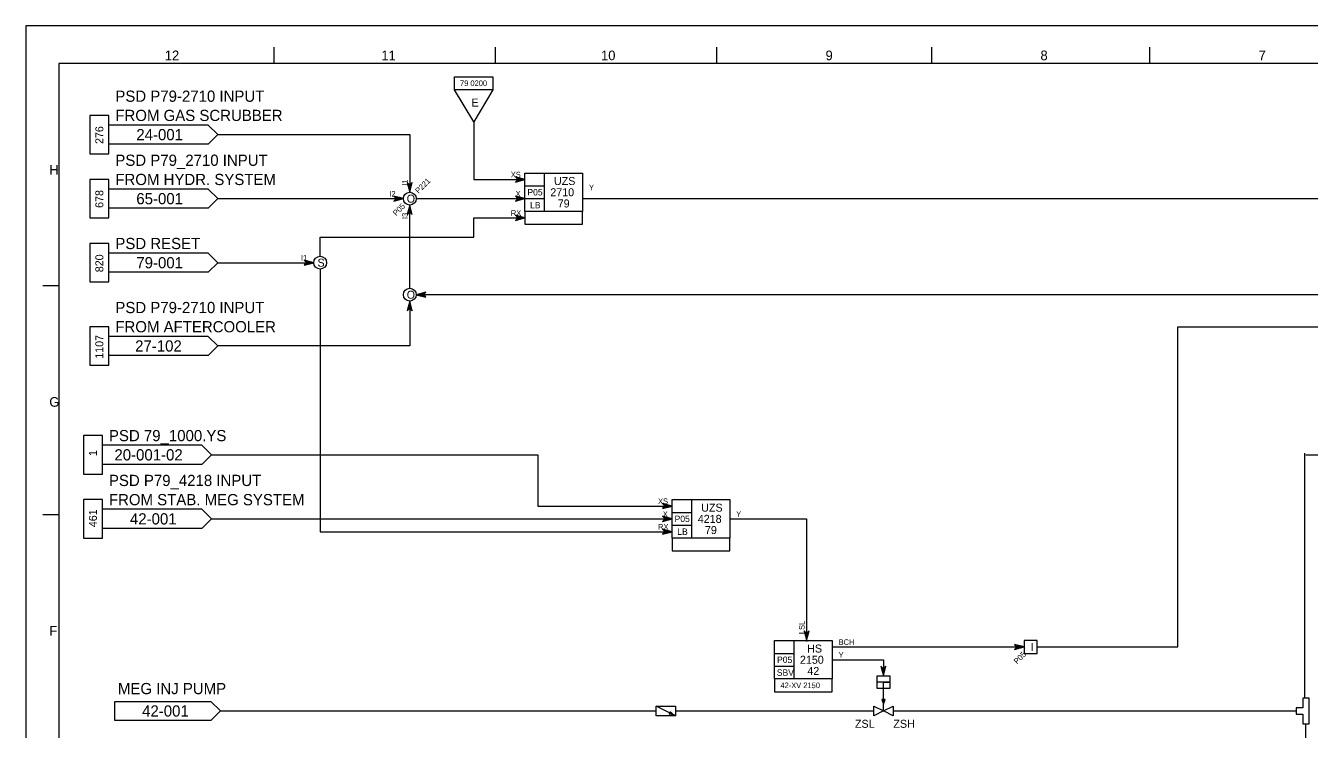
# Model space of a CAD drawing. Extents: x 0 to 841, y 0 to 594.
# Drawn here: x 0 to 402, y 373.4 to 594 of the extents above; entities that cross this region are included whole.
import ezdxf

# ---------------------------------------------------------------- set-up
doc = ezdxf.new("R2010")
doc.units = 0
for name, color, linetype in [('01-LIN-025-A', 7, 'Continuous'), ('09-LIN-050-B', 7, 'Continuous'), ('12-LIN-100-A', 7, 'Continuous'), ('40-', 7, 'Continuous'), ('43-', 7, 'Continuous'), ('45-', 7, 'Continuous'), ('46-', 7, 'Continuous'), ('47-', 7, 'Continuous'), ('48-BOR-018', 7, 'Continuous'), ('49-LOG-UD', 7, 'Continuous'), ('50-REV-035-TRNG', 7, 'Continuous'), ('53-FAB-UD', 7, 'Continuous')]:
    doc.layers.add(name, color=color, linetype=linetype)

msp = doc.modelspace()

# ---------------------------------------------------------------- linework, layer by layer
at = {"layer": '01-LIN-025-A'}
for p, q in [((77.49, 587.26), (77.49, 582.23)), ((77.49, 587.26), (77.49, 582.23)), ((146.65, 587.26), (146.65, 582.23)), ((146.65, 587.26), (146.65, 582.23)), ((215.82, 587.26), (215.82, 582.23)), ((215.82, 587.26), (215.82, 582.23)), ((282.98, 587.26), (282.98, 582.23)), ((282.98, 587.26), (282.98, 582.23)), ((351.14, 587.26), (351.14, 582.23)), ((351.14, 587.26), (351.14, 582.23)), ((829.26, 582.23), (10.33, 582.23)), ((10.33, 582.23), (10.33, 10.38)), ((829.26, 582.23), (10.33, 582.23)), ((10.33, 582.23), (10.33, 10.38)), ((10.33, 512.76), (5.32, 512.76)), ((10.33, 512.76), (5.32, 512.76)), ((399.69, 383.86), (399.69, 460.47)), ((10.33, 441.28), (5.32, 441.28)), ((10.33, 441.28), (5.32, 441.28))]:
    msp.add_line(p, q, dxfattribs=at)
for points in [[(140, 564), (140, 546), (156, 546)], [(120, 508), (120, 494), (60, 494)], [(58, 460), (160, 460), (160, 444), (202, 444)]]:
    msp.add_lwpolyline(points, dxfattribs=at)
at = {"layer": '09-LIN-050-B'}
msp.add_lwpolyline([(0, 0), (841, 0), (841, 594), (0, 594)], close=True, dxfattribs=at)
msp.add_lwpolyline([(0, 0), (841, 0), (841, 594), (0, 594)], close=True, dxfattribs=at)
at = {"layer": '40-'}
for p, q in [((400, 460), (568, 460)), ((60.81, 380), (197, 380)), ((203, 378.5), (197, 381.5)), ((201.4, 379.73), (201.06, 379.05)), ((203, 380), (265, 380)), ((271, 380), (397, 380)), ((400, 186), (400, 376))]:
    msp.add_line(p, q, dxfattribs=at)
for points in [[(399, 379), (399, 376), (401, 376), (401, 384), (399, 384), (399, 381), (397, 381), (397, 379), (399, 379)], [(197, 381.5), (203, 381.5), (203, 378.5), (197, 378.5), (197, 381.5)], [(201.4, 379.73), (202.11, 378.95), (201.06, 379.05), (201.66, 379.17), (201.4, 379.73)]]:
    msp.add_lwpolyline(points, dxfattribs=at)
for centre, start, end in [((199.95, 371.38), 66.7993, 81.7792), ((206.87, 385.21), 225.0907, 240.0706)]:
    msp.add_arc(centre, 7.75, start, end, dxfattribs=at)
at = {"layer": '43-'}
for p, q in [((27.81, 383), (57.81, 383)), ((27.81, 377), (27.81, 383)), ((57.81, 383), (60.81, 380)), ((60.81, 380), (57.81, 377)), ((57.81, 377), (27.81, 377))]:
    msp.add_line(p, q, dxfattribs=at)
at = {"layer": '46-'}
for p, q in [((156, 546), (153, 546.8)), ((153, 546.8), (153.8, 546)), ((120, 544.2), (119.2, 545)), ((119.2, 545), (120, 542)), ((120, 544), (119.4, 544.6)), ((119.4, 544.6), (120, 542.4)), ((120, 543.8), (119.6, 544.2)), ((119.6, 544.2), (120, 542.8)), ((120, 543.6), (119.8, 543.8)), ((119.8, 543.8), (120, 543.2)), ((120, 542), (120.8, 545)), ((120.8, 545), (120, 544.2)), ((120, 542.4), (120.6, 544.6)), ((120.6, 544.6), (120, 544)), ((120, 542.8), (120.4, 544.2)), ((120.4, 544.2), (120, 543.8)), ((120, 543.2), (120.2, 543.8)), ((120.2, 543.8), (120, 543.6)), ((153.8, 546), (153, 545.2)), ((153, 545.2), (156, 546)), ((155.6, 546), (153.4, 546.6)), ((153.4, 546.6), (154, 546)), ((154, 546), (153.4, 545.4)), ((153.4, 545.4), (155.6, 546)), ((155.2, 546), (153.8, 546.4)), ((153.8, 546.4), (154.2, 546)), ((154.2, 546), (153.8, 545.6)), ((153.8, 545.6), (155.2, 546)), ((154.8, 546), (154.2, 546.2)), ((154.2, 546.2), (154.4, 546)), ((154.4, 546), (154.2, 545.8)), ((154.2, 545.8), (154.8, 546)), ((118, 540), (115, 540.8)), ((115, 540.8), (115.8, 540)), ((115.8, 540), (115, 539.2)), ((115, 539.2), (118, 540)), ((117.6, 540), (115.4, 540.6)), ((115.4, 540.6), (116, 540)), ((116, 540), (115.4, 539.4)), ((115.4, 539.4), (117.6, 540)), ((117.2, 540), (115.8, 540.4)), ((115.8, 540.4), (116.2, 540)), ((116.2, 540), (115.8, 539.6)), ((115.8, 539.6), (117.2, 540)), ((116.8, 540), (116.2, 540.2)), ((116.2, 540.2), (116.4, 540)), ((116.4, 540), (116.2, 539.8)), ((116.2, 539.8), (116.8, 540)), ((156, 540), (153, 540.8)), ((153, 540.8), (153.8, 540)), ((153.8, 540), (153, 539.2)), ((153, 539.2), (156, 540)), ((155.6, 540), (153.4, 540.6)), ((153.4, 540.6), (154, 540)), ((154, 540), (153.4, 539.4)), ((153.4, 539.4), (155.6, 540)), ((155.2, 540), (153.8, 540.4)), ((153.8, 540.4), (154.2, 540)), ((154.2, 540), (153.8, 539.6)), ((153.8, 539.6), (155.2, 540)), ((154.8, 540), (154.2, 540.2)), ((154.2, 540.2), (154.4, 540)), ((154.4, 540), (154.2, 539.8)), ((154.2, 539.8), (154.8, 540)), ((120, 538), (119.2, 535)), ((119.2, 535), (120, 535.8)), ((120, 537.6), (119.4, 535.4)), ((119.4, 535.4), (120, 536)), ((120, 537.2), (119.6, 535.8)), ((119.6, 535.8), (120, 536.2)), ((120, 536.8), (119.8, 536.2)), ((119.8, 536.2), (120, 536.4)), ((120.8, 535), (120, 538)), ((120.6, 535.4), (120, 537.6)), ((120.4, 535.8), (120, 537.2)), ((120.2, 536.2), (120, 536.8)), ((120, 536.4), (120.2, 536.2)), ((120, 536.2), (120.4, 535.8)), ((120, 536), (120.6, 535.4)), ((120, 535.8), (120.8, 535)), ((156, 534), (153, 534.8)), ((153, 534.8), (153.8, 534)), ((153.8, 534), (153, 533.2)), ((153, 533.2), (156, 534)), ((155.6, 534), (153.4, 534.6)), ((153.4, 534.6), (154, 534)), ((154, 534), (153.4, 533.4)), ((153.4, 533.4), (155.6, 534)), ((155.2, 534), (153.8, 534.4)), ((153.8, 534.4), (154.2, 534)), ((154.2, 534), (153.8, 533.6)), ((153.8, 533.6), (155.2, 534)), ((154.8, 534), (154.2, 534.2)), ((154.2, 534.2), (154.4, 534)), ((154.4, 534), (154.2, 533.8)), ((154.2, 533.8), (154.8, 534)), ((90, 520), (87, 520.8)), ((87, 520.8), (87.8, 520)), ((87.8, 520), (87, 519.2)), ((87, 519.2), (90, 520)), ((89.6, 520), (87.4, 520.6)), ((87.4, 520.6), (88, 520)), ((88, 520), (87.4, 519.4)), ((87.4, 519.4), (89.6, 520)), ((89.2, 520), (87.8, 520.4)), ((87.8, 520.4), (88.2, 520)), ((88.2, 520), (87.8, 519.6)), ((87.8, 519.6), (89.2, 520)), ((88.8, 520), (88.2, 520.2)), ((88.2, 520.2), (88.4, 520)), ((88.4, 520), (88.2, 519.8)), ((88.2, 519.8), (88.8, 520)), ((125, 510.8), (122, 510)), ((124.6, 510.6), (122.4, 510)), ((124, 510), (124.6, 510.6)), ((124.2, 510), (125, 510.8)), ((120, 508), (119.2, 505)), ((120, 507.6), (119.4, 505.4)), ((120, 507.2), (119.6, 505.8)), ((120, 506.8), (119.8, 506.2)), ((120.8, 505), (120, 508)), ((120.6, 505.4), (120, 507.6)), ((120.4, 505.8), (120, 507.2)), ((120.2, 506.2), (120, 506.8)), ((122, 510), (125, 509.2)), ((122.4, 510), (124.6, 509.4)), ((124.2, 510.4), (122.8, 510)), ((122.8, 510), (124.2, 509.6)), ((123.8, 510.2), (123.2, 510)), ((123.2, 510), (123.8, 509.8)), ((123.6, 510), (123.8, 510.2)), ((123.8, 509.8), (123.6, 510)), ((123.8, 510), (124.2, 510.4)), ((124.2, 509.6), (123.8, 510)), ((124.6, 509.4), (124, 510)), ((125, 509.2), (124.2, 510)), ((119.2, 505), (120, 505.8)), ((119.4, 505.4), (120, 506)), ((119.6, 505.8), (120, 506.2)), ((119.8, 506.2), (120, 506.4)), ((120, 506.4), (120.2, 506.2)), ((120, 506.2), (120.4, 505.8)), ((120, 506), (120.6, 505.4)), ((120, 505.8), (120.8, 505)), ((202, 444), (199, 444.8)), ((199, 444.8), (199.8, 444)), ((199.8, 444), (199, 443.2)), ((199, 443.2), (202, 444)), ((201.6, 444), (199.4, 444.6)), ((199.4, 444.6), (200, 444)), ((200, 444), (199.4, 443.4)), ((199.4, 443.4), (201.6, 444)), ((201.2, 444), (199.8, 444.4)), ((199.8, 444.4), (200.2, 444)), ((200.2, 444), (199.8, 443.6)), ((199.8, 443.6), (201.2, 444)), ((200.8, 444), (200.2, 444.2)), ((200.2, 444.2), (200.4, 444)), ((200.4, 444), (200.2, 443.8)), ((200.2, 443.8), (200.8, 444)), ((202, 440), (199, 440.8)), ((199, 440.8), (199.8, 440)), ((199.8, 440), (199, 439.2)), ((199, 439.2), (202, 440)), ((201.6, 440), (199.4, 440.6)), ((199.4, 440.6), (200, 440)), ((200, 440), (199.4, 439.4)), ((199.4, 439.4), (201.6, 440)), ((201.2, 440), (199.8, 440.4)), ((199.8, 440.4), (200.2, 440)), ((200.2, 440), (199.8, 439.6)), ((199.8, 439.6), (201.2, 440)), ((200.8, 440), (200.2, 440.2)), ((200.2, 440.2), (200.4, 440)), ((200.4, 440), (200.2, 439.8)), ((200.2, 439.8), (200.8, 440)), ((202, 436), (199, 436.8)), ((199, 436.8), (199.8, 436)), ((199.8, 436), (199, 435.2)), ((199, 435.2), (202, 436)), ((201.6, 436), (199.4, 436.6)), ((199.4, 436.6), (200, 436)), ((200, 436), (199.4, 435.4)), ((199.4, 435.4), (201.6, 436)), ((201.2, 436), (199.8, 436.4)), ((199.8, 436.4), (200.2, 436)), ((200.2, 436), (199.8, 435.6)), ((199.8, 435.6), (201.2, 436)), ((200.8, 436), (200.2, 436.2)), ((200.2, 436.2), (200.4, 436)), ((200.4, 436), (200.2, 435.8)), ((200.2, 435.8), (200.8, 436)), ((244, 404.2), (243.2, 405)), ((243.2, 405), (244, 402)), ((244, 404), (243.4, 404.6)), ((243.4, 404.6), (244, 402.4)), ((244, 403.8), (243.6, 404.2)), ((243.6, 404.2), (244, 402.8)), ((244, 403.6), (243.8, 403.8)), ((243.8, 403.8), (244, 403.2)), ((244, 402), (244.8, 405)), ((244.8, 405), (244, 404.2)), ((244, 402.4), (244.6, 404.6)), ((244.6, 404.6), (244, 404)), ((244, 402.8), (244.4, 404.2)), ((244.4, 404.2), (244, 403.8)), ((244, 403.2), (244.2, 403.8)), ((244.2, 403.8), (244, 403.6)), ((312, 400), (309, 400.8)), ((309, 400.8), (309.8, 400)), ((309.8, 400), (309, 399.2)), ((309, 399.2), (312, 400)), ((311.6, 400), (309.4, 400.6)), ((309.4, 400.6), (310, 400)), ((310, 400), (309.4, 399.4)), ((309.4, 399.4), (311.6, 400)), ((311.2, 400), (309.8, 400.4)), ((309.8, 400.4), (310.2, 400)), ((310.2, 400), (309.8, 399.6)), ((309.8, 399.6), (311.2, 400)), ((310.8, 400), (310.2, 400.2)), ((310.2, 400.2), (310.4, 400)), ((310.4, 400), (310.2, 399.8)), ((310.2, 399.8), (310.8, 400)), ((268, 393.2), (267.2, 394)), ((267.2, 394), (268, 391)), ((268, 391), (268.8, 394)), ((268.8, 394), (268, 393.2)), ((268, 393), (267.4, 393.6)), ((267.4, 393.6), (268, 391.4)), ((268, 392.8), (267.6, 393.2)), ((267.6, 393.2), (268, 391.8)), ((268, 392.6), (267.8, 392.8)), ((267.8, 392.8), (268, 392.2)), ((268, 391.4), (268.6, 393.6)), ((268.6, 393.6), (268, 393)), ((268, 391.8), (268.4, 393.2)), ((268.4, 393.2), (268, 392.8)), ((268, 392.2), (268.2, 392.8)), ((268.2, 392.8), (268, 392.6))]:
    msp.add_line(p, q, dxfattribs=at)
for points in [[(60, 560), (120, 560), (120, 542)], [(60, 540), (118, 540)], [(122, 540), (156, 540)], [(174, 540), (540, 540), (540, 248), (692, 248), (692, 228)], [(120, 512), (120, 538)], [(92, 522), (92, 528), (140, 528), (140, 534), (156, 534)], [(60, 520), (90, 520)], [(92, 518), (92, 436), (202, 436)], [(712, 460), (700, 460), (700, 480), (522, 480), (522, 510), (122, 510)], [(316, 400), (360, 400), (360, 500), (760, 500)], [(58, 440), (202, 440)], [(220, 440), (244, 440), (244, 401.65)], [(252, 400), (312, 400)], [(252, 396), (268, 396), (268, 391)]]:
    msp.add_lwpolyline(points, dxfattribs=at)
at = {"layer": '47-'}
for points in [[(268, 380), (265, 378.5), (265, 381.5), (268, 380)], [(268, 380), (271, 381.5), (271, 378.5), (268, 380)]]:
    msp.add_lwpolyline(points, dxfattribs=at)
at = {"layer": '48-BOR-018'}
for p, q in [((156, 548), (174, 548)), ((156, 536), (156, 548)), ((162, 548), (162, 536)), ((174, 548), (174, 536)), ((156, 544), (162, 544)), ((156, 540), (162, 540)), ((174, 536), (156, 536)), ((156, 536), (156, 532)), ((174, 532), (174, 536)), ((156, 532), (174, 532)), ((202, 446), (220, 446)), ((202, 434), (202, 446)), ((208, 446), (208, 434)), ((220, 446), (220, 434)), ((202, 442), (208, 442)), ((202, 438), (208, 438)), ((220, 434), (202, 434)), ((202, 434), (202, 430)), ((220, 430), (220, 434)), ((202, 430), (220, 430)), ((234, 402), (252, 402)), ((234, 390), (234, 402)), ((240, 402), (240, 390)), ((252, 402), (252, 390)), ((234, 398), (240, 398)), ((234, 394), (240, 394)), ((252, 390), (234, 390)), ((234, 390), (234, 386)), ((252, 386), (252, 390)), ((234, 386), (252, 386))]:
    msp.add_line(p, q, dxfattribs=at)
msp.add_lwpolyline([(312, 398), (316, 398), (316, 402), (312, 402)], close=True, dxfattribs=at)
for centre in [(120, 540), (92, 520), (120, 510)]:
    msp.add_circle(centre, 2, dxfattribs=at)
at = {"layer": '49-LOG-UD'}
for p, q in [((20, 566), (20, 554)), ((26, 566), (20, 566)), ((26, 554), (26, 566)), ((57, 563), (26, 563)), ((57, 563), (60, 560)), ((60, 560), (57, 557)), ((57, 557), (26, 557)), ((20, 554), (26, 554)), ((20, 546), (20, 534)), ((26, 546), (20, 546)), ((26, 534), (26, 546)), ((57, 543), (26, 543)), ((57, 543), (60, 540)), ((60, 540), (57, 537)), ((57, 537), (26, 537)), ((20, 534), (26, 534)), ((20, 526), (20, 514)), ((26, 526), (20, 526)), ((26, 514), (26, 526)), ((57, 523), (26, 523)), ((57, 523), (60, 520)), ((60, 520), (57, 517)), ((57, 517), (26, 517)), ((20, 514), (26, 514)), ((20, 500), (20, 488)), ((26, 500), (20, 500)), ((26, 488), (26, 500)), ((57, 497), (26, 497)), ((57, 497), (60, 494)), ((57, 491), (26, 491)), ((60, 494), (57, 491)), ((20, 488), (26, 488)), ((18, 466), (18, 454)), ((24, 466), (18, 466)), ((24, 454), (24, 466)), ((55, 463), (24, 463)), ((55, 463), (58, 460)), ((58, 460), (55, 457)), ((55, 457), (24, 457)), ((18, 454), (24, 454)), ((18, 446), (18, 434)), ((24, 446), (18, 446)), ((24, 434), (24, 446)), ((55, 443), (24, 443)), ((55, 443), (58, 440)), ((58, 440), (55, 437)), ((55, 437), (24, 437)), ((18, 434), (24, 434))]:
    msp.add_line(p, q, dxfattribs=at)
at = {"layer": '50-REV-035-TRNG'}
for p, q in [((268.54, 383.58), (267.54, 383.58)), ((267.54, 383.58), (268.04, 382.08)), ((268.39, 383.5), (267.69, 383.5)), ((267.69, 383.5), (268, 382.55)), ((268.24, 383.42), (267.84, 383.42)), ((267.84, 383.42), (268, 382.79)), ((268, 382.31), (268.39, 383.5)), ((268, 382.55), (268.24, 383.42)), ((268, 382.79), (268.16, 383.34)), ((268.16, 383.34), (268, 383.34)), ((268, 383.34), (268, 383.02)), ((268.04, 382.08), (268.54, 383.58))]:
    msp.add_line(p, q, dxfattribs=at)
msp.add_lwpolyline([(268, 380), (268, 389), (270, 389), (270, 387), (266, 387), (266, 391), (270, 391), (270, 389), (266, 389)], dxfattribs=at)
at = {"layer": '53-FAB-UD'}
for p, q in [((134, 578), (146, 578)), ((134, 574), (134, 578)), ((146, 578), (146, 574)), ((146, 574), (134, 574)), ((140, 564), (134, 574)), ((146, 574), (140, 564))]:
    msp.add_line(p, q, dxfattribs=at)

# ---------------------------------------------------------------- texts
at = {"layer": '01-LIN-025-A'}
for s, p in [('12', (43.46, 583.23)), ('12', (43.46, 583.23)), ('11', (111.13, 583.23)), ('11', (111.13, 583.23)), ('10', (179.78, 583.23)), ('10', (179.78, 583.23)), ('9', (249.92, 583.23)), ('9', (249.92, 583.23)), ('8', (317.08, 583.23)), ('8', (317.08, 583.23)), ('7', (385.24, 583.23)), ('7', (385.24, 583.23)), ('H', (7.36, 547.49)), ('H', (7.36, 547.49)), ('G', (7.36, 475.01)), ('G', (7.36, 475.01)), ('F', (7.36, 403.53)), ('F', (7.36, 403.53))]:
    msp.add_text(s, height=3.02, dxfattribs=at).set_placement(p)
at = {"layer": '12-LIN-100-A'}
msp.add_text('79 0200', height=1.75, dxfattribs=at).set_placement((135.69, 575.16))
at = {"layer": '43-'}
for s, p in [('MEG INJ PUMP', (28.81, 385.25)), ('42-001', (36.37, 378.25))]:
    msp.add_text(s, height=3.5, dxfattribs=at).set_placement(p)
at = {"layer": '45-'}
for s, p in [('XS', (151.58, 546.63)), ('Y', (176, 542.63)), ('I2', (113.64, 540.63)), ('X', (153.07, 540.63)), ('RX', (151.58, 534.63)), ('I1', (86.02, 520.63)), ('XS', (197.57, 444.63)), ('X', (199.07, 440.63)), ('Y', (222, 440.63)), ('RX', (197.58, 436.63)), ('BCH', (254, 400.63)), ('Y', (254, 396.63))]:
    msp.add_text(s, height=1.75, dxfattribs=at).set_placement(p)
for s, p in [('I1', (119.37, 544)), ('I3', (119.37, 533.64)), ('LSL', (243.37, 404))]:
    msp.add_text(s, height=1.75, rotation=90, dxfattribs=at).set_placement(p)
at = {"layer": '49-LOG-UD'}
for s, p in [('PSD P79-2710 INPUT', (28, 570.25)), ('FROM GAS SCRUBBER', (28, 564.25)), ('24-001', (34.56, 558.25)), ('PSD P79_2710 INPUT', (28, 550.25)), ('FROM HYDR. SYSTEM', (28, 544.25)), ('65-001', (34.56, 538.25)), ('PSD RESET', (28, 524.25)), ('79-001', (34.56, 518.25)), ('PSD P79-2710 INPUT', (28, 504.25)), ('FROM AFTERCOOLER', (28, 498.25)), ('27-102', (34.19, 492.25)), ('PSD 79_1000.YS', (26, 464.25)), ('20-001-02', (27.72, 458.25)), ('PSD P79_4218 INPUT', (26, 450.25)), ('FROM STAB. MEG SYSTEM', (26, 444.25)), ('42-001', (32.56, 438.25))]:
    msp.add_text(s, height=3.5, dxfattribs=at).set_placement(p)
for s, p in [('276', (24.25, 557.06)), ('678', (24.25, 537.11)), ('820', (24.25, 517.02)), ('1107', (24.25, 489.99)), ('1', (22.25, 459.63)), ('461', (22.25, 437.4))]:
    msp.add_text(s, height=2.5, rotation=90, dxfattribs=at).set_placement(p)
at = {"layer": '50-REV-035-TRNG'}
for s, height, p in [('UZS', 2.5, (165.06, 544.25)), ('P05', 2, (156.75, 541)), ('2710', 2.5, (163.91, 540.75)), ('O', 2.5, (119.05, 538.75)), ('LB', 2, (157.58, 537)), ('79', 2.5, (166.23, 537.25)), ('S', 2.5, (91.16, 518.75)), ('O', 2.5, (119.05, 508.75)), ('UZS', 2.5, (211.06, 442.25)), ('P05', 2, (202.75, 439)), ('4218', 2.5, (210, 438.75)), ('LB', 2, (203.58, 435)), ('79', 2.5, (212.23, 435.25)), ('HS', 2.5, (244.18, 398.25)), ('I', 2.5, (314, 398.75)), ('P05', 2, (234.75, 395)), ('2150', 2.5, (241.91, 394.75)), ('SBV', 2, (234.68, 391)), ('42', 2.5, (244.23, 391.25)), ('42-XV 2150', 1.75, (235.81, 387.13)), ('ZSL', 2.5, (259.11, 374.75)), ('ZSH', 2.5, (271.11, 374.75))]:
    msp.add_text(s, height=height, dxfattribs=at).set_placement(p)
for s, p in [('P221', (122.74, 541.5)), ('P05', (115.77, 534.54)), ('P05', (309.77, 394.54))]:
    msp.add_text(s, height=1.75, rotation=45, dxfattribs=at).set_placement(p)
at = {"layer": '53-FAB-UD'}
msp.add_text('E', height=2.5, dxfattribs=at).set_placement((139.3, 568.75))

doc.saveas('drawing.dxf')
